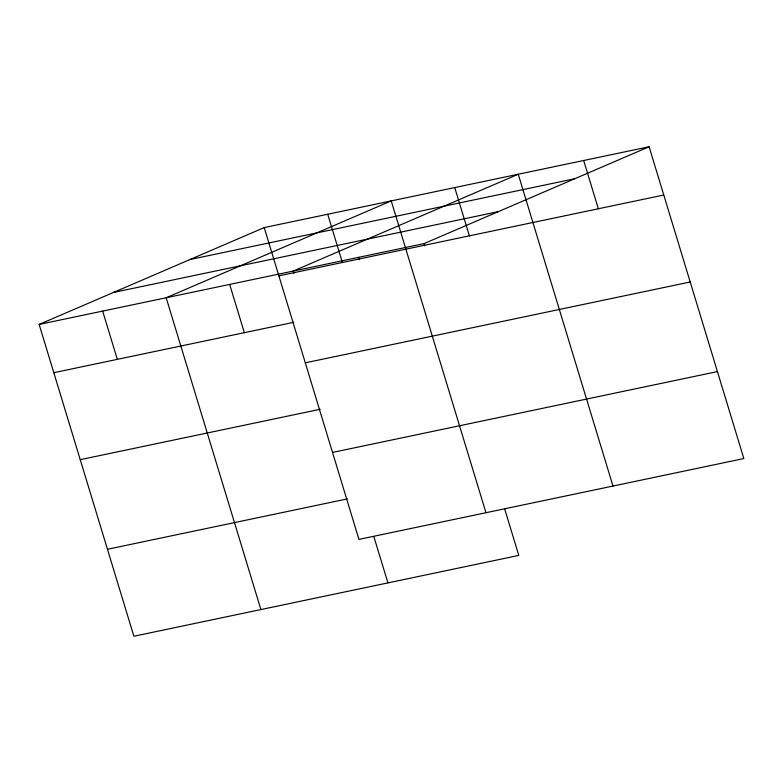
<?xml version="1.0" encoding="UTF-8"?>
<svg xmlns="http://www.w3.org/2000/svg" width="783" height="783" viewBox="0 0 783 783"><rect width="100%" height="100%" fill="white"/><g stroke="black" fill="none" stroke-linecap="round" stroke-linejoin="round"><path stroke-width="1.17" d="M504.702 509.028L518.786 555.411L133.883 636.246L39.15 324.436L264.214 227.589L649.117 146.754L743.85 458.564L358.947 539.399L264.214 227.589M39.15 324.436L424.053 243.601L649.117 146.754M189.936 259.545L574.839 178.71M113.418 292.47L498.321 211.635M278.875 275.851L663.778 195.016M53.812 372.698L293.742 322.312M305.301 362.823L690.205 281.988M80.238 459.67L320.159 409.284M332.521 452.437L717.424 371.592M107.467 549.275L347.388 498.888M583.678 160.495L598.339 208.758M612.981 486.047L518.248 174.237L293.185 271.084L293.879 273.375M454.737 187.568L469.399 235.84M424.053 243.601L424.748 245.891M485.969 512.728L391.226 200.908L166.172 297.755L260.905 609.575M358.624 257.343L359.319 259.633M327.715 214.248L342.386 262.52M373.834 536.512L387.928 582.895M229.673 284.415L244.345 332.687M102.661 311.096L117.323 359.358"/></g></svg>
